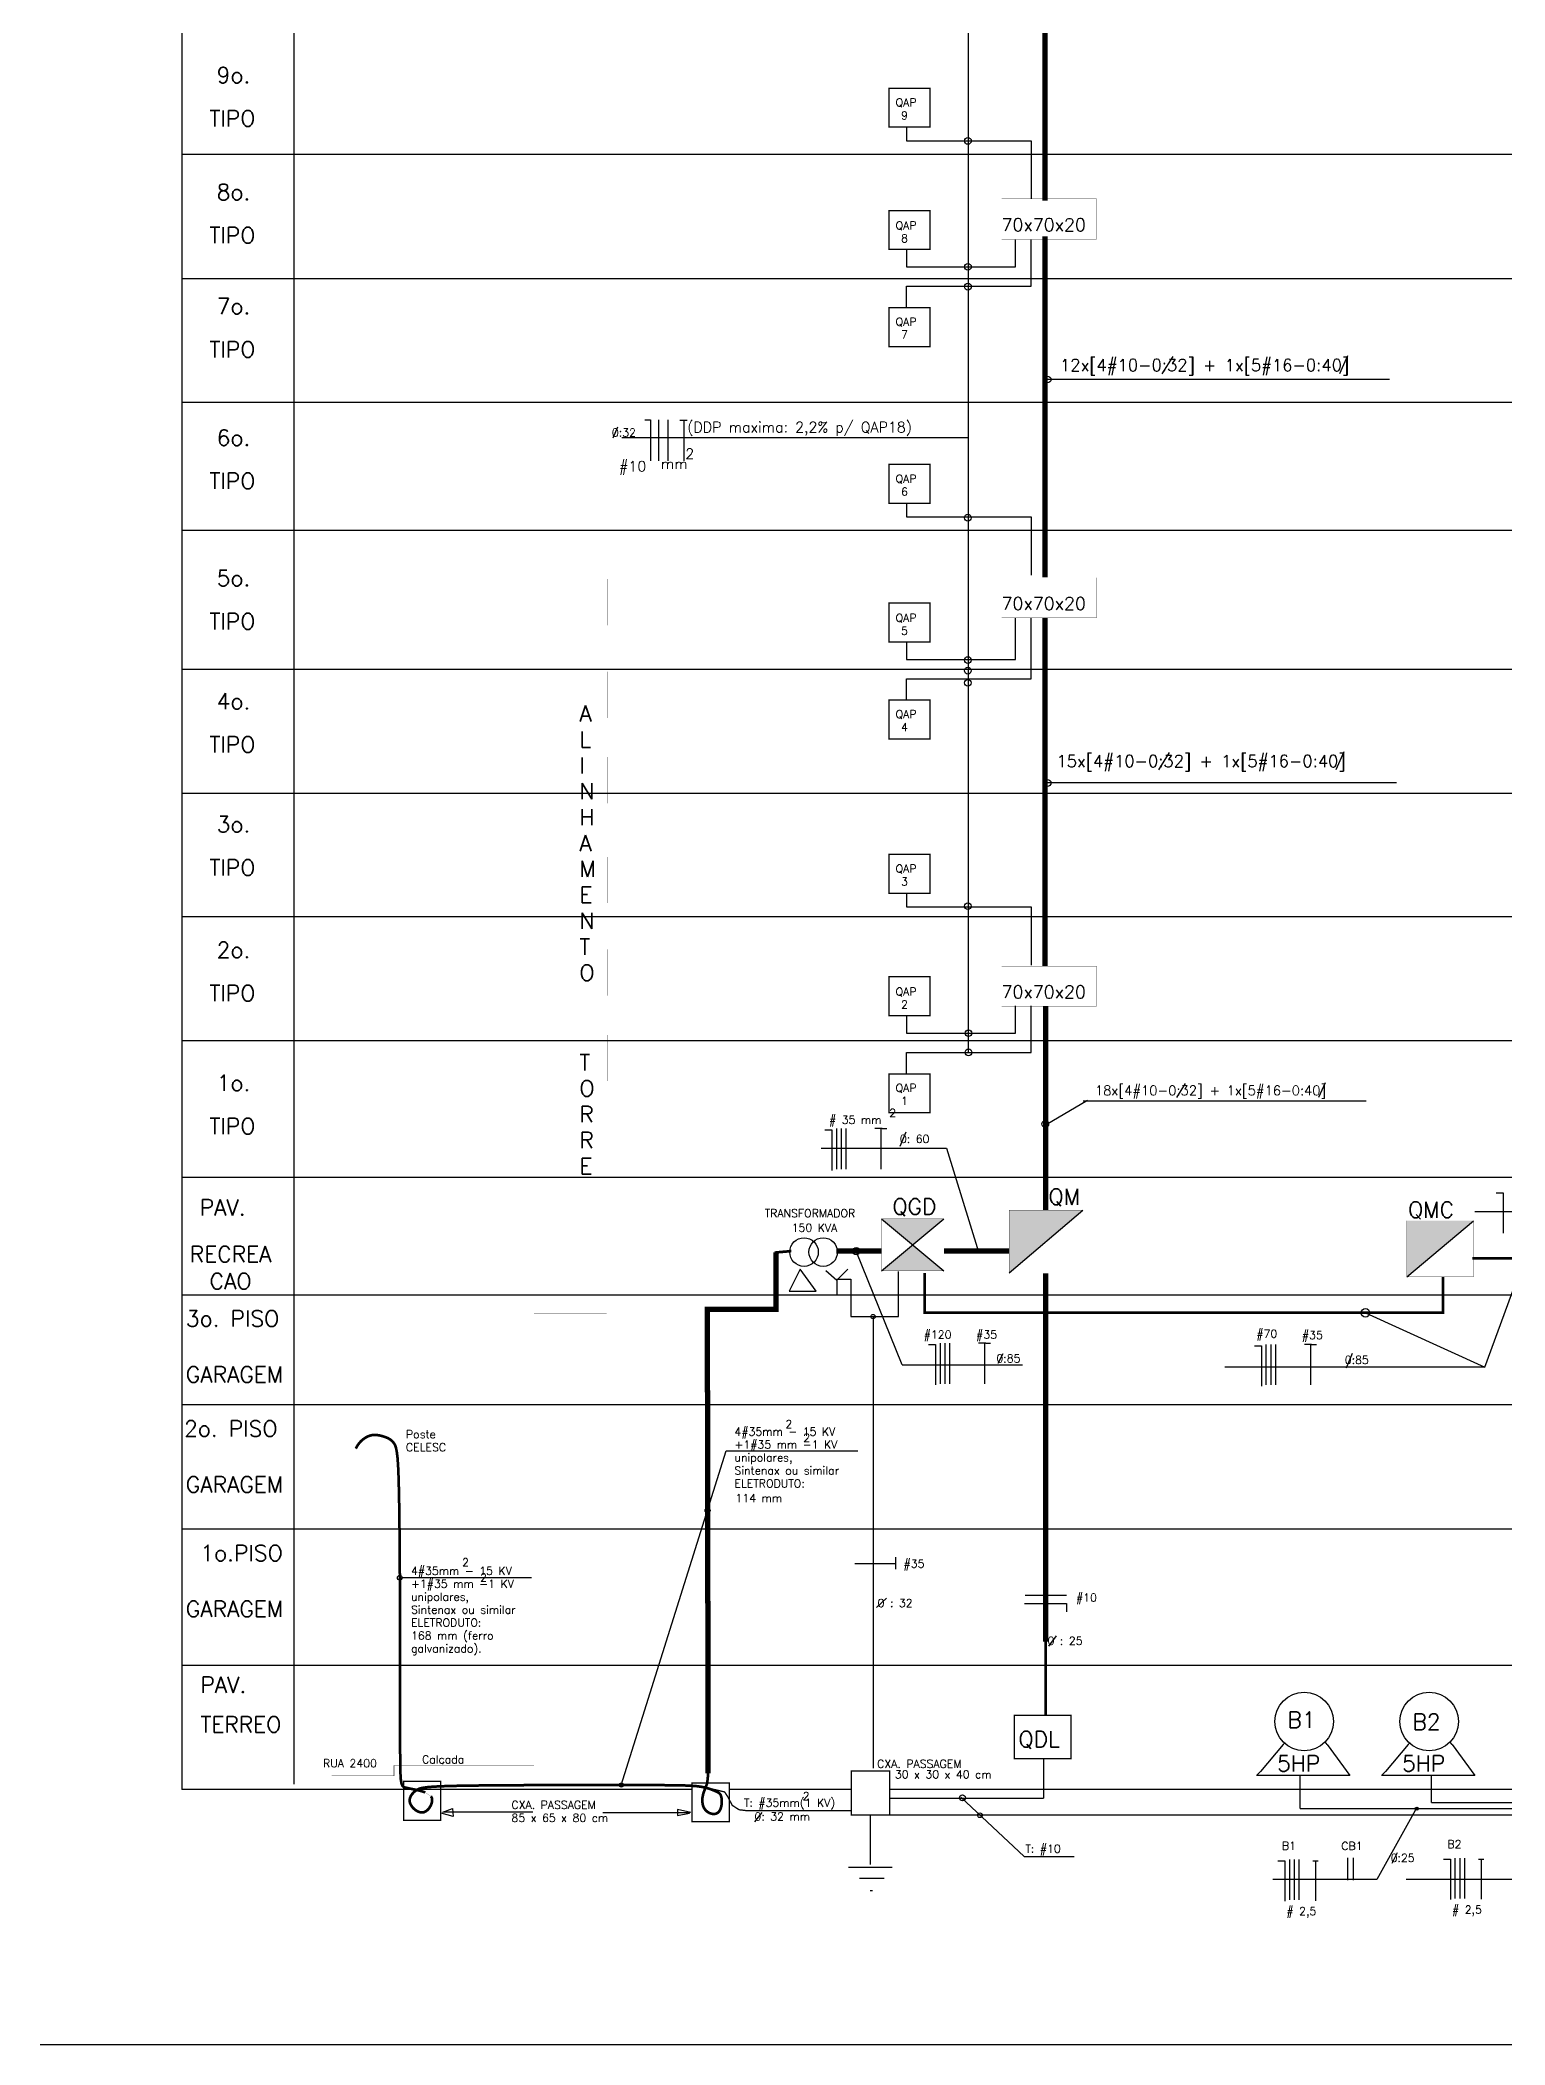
# Model space of a CAD drawing. Extents: x -0.001 to 0.865, y 0 to 0.597.
# Drawn here: x -0.0007 to 0.2189, y -0.0003 to 0.3003 of the extents above; entities that cross this region are included whole.
import ezdxf

# ---------------------------------------------------------------- set-up
doc = ezdxf.new("R2010")
doc.units = 0
doc.header["$LTSCALE"] = 500
doc.header["$MEASUREMENT"] = 0
doc.layers.add('DETALHES-DIVERSOS', color=7, linetype='CONTINUOUS')
doc.styles.add('ROMANS', font='ROMANS.SHX', dxfattribs={"height": 30})

msp = doc.modelspace()

# ---------------------------------------------------------------- linework, layer by layer
at = {"layer": 'DETALHES-DIVERSOS'}
for p, q in [((0.02056, 0.54389), (0.02056, 0.03796)), ((0.03734, 0.54389), (0.03734, 0.03875)), ((0.13844, 0.45062), (0.13844, 0.14893)), ((0.12922, 0.28726), (0.12922, 0.28522)), ((0.02056, 0.28319), (0.66007, 0.28319)), ((0.12922, 0.28522), (0.14788, 0.28522)), ((0.14788, 0.28522), (0.14788, 0.27649)), ((0.12922, 0.26892), (0.12922, 0.26629)), ((0.14555, 0.26629), (0.14555, 0.27037)), ((0.14788, 0.26629), (0.14788, 0.27037)), ((0.12922, 0.26629), (0.14555, 0.26629)), ((0.14788, 0.26338), (0.14788, 0.26629)), ((0.02056, 0.26456), (0.66007, 0.26456)), ((0.12922, 0.26018), (0.12922, 0.26338)), ((0.12922, 0.26338), (0.14788, 0.26338)), ((0.16913, 0.25287), (0.16749, 0.25025)), ((0.1953, 0.25297), (0.1941, 0.25025)), ((0.15003, 0.24945), (0.18718, 0.24945)), ((0.18718, 0.24945), (0.20162, 0.24945)), ((0.02056, 0.24602), (0.66007, 0.24602)), ((0.08524, 0.24068), (0.08593, 0.24229)), ((0.13844, 0.24064), (0.08651, 0.24064)), ((0.08998, 0.24337), (0.09081, 0.24337)), ((0.09081, 0.24337), (0.09081, 0.23719)), ((0.09204, 0.24337), (0.09204, 0.23719)), ((0.09344, 0.24337), (0.09344, 0.23719)), ((0.09522, 0.24333), (0.09634, 0.24333)), ((0.09582, 0.24337), (0.09582, 0.23719)), ((0.12922, 0.23084), (0.12922, 0.2288)), ((0.12922, 0.2288), (0.14788, 0.2288)), ((0.14788, 0.2288), (0.14788, 0.22006)), ((0.02056, 0.22683), (0.66007, 0.22683)), ((0.14555, 0.21152), (0.14555, 0.21365)), ((0.14788, 0.21152), (0.14788, 0.21365)), ((0.14555, 0.20744), (0.14555, 0.21152)), ((0.14788, 0.20744), (0.14788, 0.21152)), ((0.12922, 0.21006), (0.12922, 0.20744)), ((0.02056, 0.20598), (0.66007, 0.20598)), ((0.12922, 0.20744), (0.14555, 0.20744)), ((0.12922, 0.20133), (0.12922, 0.20453)), ((0.12922, 0.20453), (0.14788, 0.20453)), ((0.14788, 0.20453), (0.14788, 0.20744)), ((0.1686, 0.19348), (0.16696, 0.19087)), ((0.19478, 0.19359), (0.19358, 0.19087)), ((0.02056, 0.18736), (0.66007, 0.18736)), ((0.15003, 0.18896), (0.18718, 0.18896)), ((0.18718, 0.18896), (0.20264, 0.18896)), ((0.12922, 0.17236), (0.12922, 0.17032)), ((0.02056, 0.16889), (0.66007, 0.16889)), ((0.12922, 0.17032), (0.14788, 0.17032)), ((0.14788, 0.17032), (0.14788, 0.16158)), ((0.12922, 0.15401), (0.12922, 0.15139)), ((0.14555, 0.15139), (0.14555, 0.15547)), ((0.14788, 0.15139), (0.14788, 0.15547)), ((0.12922, 0.15139), (0.14555, 0.15139)), ((0.14788, 0.14848), (0.14788, 0.15139)), ((0.02056, 0.15027), (0.66007, 0.15027)), ((0.12922, 0.14527), (0.12922, 0.14848)), ((0.12922, 0.14848), (0.14788, 0.14848)), ((0.13844, 0.14893), (0.13844, 0.14846)), ((0.15016, 0.1377), (0.15631, 0.14131)), ((0.17099, 0.14383), (0.16968, 0.14174)), ((0.19194, 0.14392), (0.19098, 0.14174)), ((0.15571, 0.14121), (0.19479, 0.14121)), ((0.19479, 0.14121), (0.19813, 0.14121)), ((0.11695, 0.13688), (0.11803, 0.13688)), ((0.11803, 0.13688), (0.11803, 0.13081)), ((0.11874, 0.13099), (0.11874, 0.13706)), ((0.11946, 0.13099), (0.11946, 0.13706)), ((0.12017, 0.13099), (0.12017, 0.13706)), ((0.12553, 0.13706), (0.12446, 0.13706)), ((0.12535, 0.13706), (0.12535, 0.13099)), ((0.12553, 0.13706), (0.12625, 0.13706)), ((0.12912, 0.13653), (0.12821, 0.13436)), ((0.11642, 0.13413), (0.13518, 0.13413)), ((0.13518, 0.13413), (0.14, 0.11861)), ((0.02056, 0.12978), (0.66007, 0.12978)), ((0.21758, 0.12746), (0.21866, 0.12746)), ((0.21866, 0.12746), (0.21866, 0.12139)), ((0.12544, 0.11572), (0.13482, 0.12353)), ((0.12544, 0.12353), (0.13482, 0.11572)), ((0.14459, 0.11546), (0.15566, 0.12483)), ((0.24426, 0.12459), (0.21438, 0.12459)), ((0.20422, 0.11483), (0.21419, 0.12326)), ((0.12857, 0.10165), (0.12167, 0.11868)), ((0.21592, 0.10128), (0.2219, 0.11762)), ((0.11326, 0.11598), (0.11161, 0.11269)), ((0.11564, 0.11269), (0.11326, 0.11598)), ((0.11711, 0.1158), (0.11876, 0.11434)), ((0.11874, 0.11447), (0.12087, 0.11447)), ((0.11876, 0.11434), (0.12041, 0.11598)), ((0.11876, 0.11434), (0.11876, 0.11214)), ((0.12087, 0.11447), (0.12087, 0.10888)), ((0.12798, 0.10888), (0.12798, 0.11563)), ((0.02056, 0.11214), (0.66007, 0.11214)), ((0.11161, 0.11269), (0.11564, 0.11269)), ((0.12087, 0.10888), (0.12798, 0.10888)), ((0.19799, 0.10945), (0.21592, 0.10128)), ((0.1325, 0.10469), (0.13357, 0.10469)), ((0.13357, 0.10469), (0.13357, 0.09862)), ((0.13428, 0.0988), (0.13428, 0.10487)), ((0.135, 0.0988), (0.135, 0.10487)), ((0.13571, 0.0988), (0.13571, 0.10487)), ((0.14107, 0.10487), (0.14, 0.10487)), ((0.14089, 0.10487), (0.14089, 0.0988)), ((0.14107, 0.10487), (0.14179, 0.10487)), ((0.14362, 0.1033), (0.14291, 0.10186)), ((0.18135, 0.1045), (0.18242, 0.1045)), ((0.18242, 0.1045), (0.18242, 0.09844)), ((0.18314, 0.09862), (0.18314, 0.10468)), ((0.18385, 0.09862), (0.18385, 0.10468)), ((0.18457, 0.09862), (0.18457, 0.10468)), ((0.18993, 0.10468), (0.18885, 0.10468)), ((0.18975, 0.10468), (0.18975, 0.09862)), ((0.18993, 0.10468), (0.19064, 0.10468)), ((0.196, 0.10332), (0.19509, 0.10116)), ((0.12857, 0.10165), (0.14661, 0.10165)), ((0.21592, 0.10128), (0.17691, 0.10128)), ((0.02056, 0.09569), (0.66007, 0.09569)), ((0.08644, 0.03861), (0.10217, 0.08875)), ((0.10217, 0.08875), (0.12192, 0.08875)), ((0.02056, 0.07707), (0.66007, 0.07707)), ((0.12756, 0.07279), (0.12756, 0.071)), ((0.07298, 0.0697), (0.05367, 0.0697)), ((0.12146, 0.07186), (0.12759, 0.07186)), ((0.12621, 0.06667), (0.12472, 0.06525)), ((0.14699, 0.06711), (0.15319, 0.06711)), ((0.14691, 0.06585), (0.15319, 0.06585)), ((0.15319, 0.06585), (0.15319, 0.06458)), ((0.15162, 0.061), (0.1505, 0.05943)), ((0.02056, 0.05658), (0.66007, 0.05658)), ((0.19225, 0.04472), (0.19194, 0.04512)), ((0.21099, 0.04472), (0.21067, 0.04512)), ((0.05986, 0.04213), (0.05959, 0.04176)), ((0.18569, 0.04472), (0.18226, 0.04067)), ((0.18569, 0.04472), (0.1859, 0.04498)), ((0.19225, 0.04472), (0.19568, 0.04004)), ((0.20443, 0.04472), (0.20099, 0.04067)), ((0.20443, 0.04472), (0.20464, 0.04498)), ((0.21099, 0.04472), (0.21442, 0.04004)), ((0.18226, 0.04067), (0.18168, 0.04005)), ((0.19568, 0.04004), (0.18173, 0.04004)), ((0.20099, 0.04067), (0.20042, 0.04005)), ((0.21442, 0.04004), (0.20047, 0.04004)), ((0.09704, 0.03796), (0.02056, 0.03796)), ((0.12091, 0.03796), (0.10263, 0.03796)), ((0.66007, 0.03796), (0.12669, 0.03796)), ((0.13735, 0.03679), (0.14682, 0.02789)), ((0.06122, 0.03389), (0.05945, 0.03443)), ((0.05968, 0.03458), (0.06114, 0.03512)), ((0.07321, 0.03458), (0.05976, 0.03458)), ((0.06114, 0.03512), (0.06122, 0.03389)), ((0.08366, 0.03451), (0.09673, 0.03451)), ((0.09688, 0.03451), (0.09488, 0.03497)), ((0.09488, 0.03497), (0.09488, 0.03405)), ((0.09488, 0.03405), (0.09665, 0.03443)), ((0.1075, 0.0345), (0.10641, 0.03311)), ((0.20572, 0.03527), (0.19972, 0.02447)), ((0.14682, 0.02789), (0.15434, 0.02789)), ((0.18487, 0.02727), (0.18594, 0.02727)), ((0.18594, 0.02727), (0.18594, 0.02121)), ((0.18666, 0.02139), (0.18666, 0.02745)), ((0.18737, 0.02139), (0.18737, 0.02745)), ((0.18808, 0.02139), (0.18808, 0.02745)), ((0.19012, 0.02727), (0.19092, 0.02727)), ((0.19052, 0.02727), (0.19052, 0.02127)), ((0.19531, 0.02769), (0.19531, 0.02434)), ((0.19615, 0.02769), (0.19615, 0.02434)), ((0.20278, 0.02846), (0.20194, 0.02688)), ((0.20968, 0.0275), (0.21075, 0.0275)), ((0.21075, 0.0275), (0.21075, 0.02144)), ((0.21147, 0.02162), (0.21147, 0.02768)), ((0.21218, 0.02162), (0.21218, 0.02768)), ((0.2129, 0.02162), (0.2129, 0.02768)), ((0.21493, 0.02749), (0.21573, 0.02749)), ((0.21533, 0.02749), (0.21533, 0.02149)), ((0.19972, 0.02447), (0.18412, 0.02447)), ((0.22372, 0.02447), (0.20412, 0.02447)), ((0.24467, -0.00034), (-0.00068, -0.00034))]:
    msp.add_line(p, q, dxfattribs=at)
at = {"layer": 'DETALHES-DIVERSOS', "flags": 128}
for points, const_width in [([(0.14998, 0.27621), (0.14998, 0.32556)], 0.0008), ([(0.14998, 0.21972), (0.14998, 0.27086)], 0.0008), ([(0.08443, 0.21253), (0.08443, 0.21947)], 0.00004), ([(0.14998, 0.16146), (0.14998, 0.21368)], 0.0008), ([(0.08443, 0.19865), (0.08443, 0.20559)], 0.00004), ([(0.08443, 0.18583), (0.08443, 0.19277)], 0.00004), ([(0.08443, 0.17088), (0.08443, 0.17782)], 0.00004), ([(0.08443, 0.157), (0.08443, 0.16394)], 0.00004), ([(0.15006, 0.15202), (0.15006, 0.15545)], 0.0008), ([(0.08443, 0.14419), (0.08443, 0.15113)], 0.00004), ([(0.15006, 0.12483), (0.15006, 0.15202)], 0.0008), ([(0.07336, 0.04134), (0.07336, 0.10931), (0.08425, 0.10931), (0.08425, 0.13649)], 0.00004), ([(0.10964, 0.1185), (0.10964, 0.10998), (0.09935, 0.10998), (0.09946, 0.04038)], 0.0008), ([(0.11194, 0.1187), (0.10964, 0.1185), (0.10946, 0.11844)], 0.0004), ([(0.11867, 0.11871), (0.12544, 0.11871)], 0.0008), ([(0.13482, 0.11871), (0.14459, 0.11871)], 0.0008), ([(0.21403, 0.11762), (0.22882, 0.11762)], 0.0004), ([(0.13193, 0.11542), (0.13193, 0.10945), (0.20963, 0.10945), (0.20963, 0.11479)], 0.0004), ([(0.15006, 0.11321), (0.15006, 0.11535)], 0.0008), ([(0.15006, 0.08602), (0.15006, 0.11321)], 0.0008), ([(0.12421, 0.10879), (0.12421, 0.04113)], 0.0002), ([(0.05706, 0.03751), (0.05695, 0.03756), (0.05655, 0.03769), (0.05612, 0.0378), (0.05567, 0.03791), (0.05523, 0.038), (0.0548, 0.03809), (0.05442, 0.03817), (0.05408, 0.03825), (0.05382, 0.03834), (0.05363, 0.03851), (0.05349, 0.03888), (0.05339, 0.03952), (0.05333, 0.04053), (0.05331, 0.04201), (0.05329, 0.04406), (0.05329, 0.04675), (0.05329, 0.05015), (0.05329, 0.05412), (0.05329, 0.05847), (0.05328, 0.06302), (0.05326, 0.0676), (0.05324, 0.07201), (0.05321, 0.07608), (0.05317, 0.07962), (0.05312, 0.0825), (0.05306, 0.08476), (0.05299, 0.08647), (0.0529, 0.08773), (0.05279, 0.08861), (0.05267, 0.08921), (0.05254, 0.0896), (0.05238, 0.08987), (0.05221, 0.09009), (0.05202, 0.09027), (0.05183, 0.09043), (0.05162, 0.09056), (0.05141, 0.09067), (0.0512, 0.09076), (0.051, 0.09083), (0.0508, 0.0909), (0.05061, 0.09095), (0.05043, 0.091), (0.05026, 0.09104), (0.0501, 0.09107), (0.04994, 0.0911), (0.04979, 0.09112), (0.04964, 0.09113), (0.04949, 0.09113), (0.04934, 0.09113), (0.04919, 0.09112), (0.04904, 0.09109), (0.04888, 0.09106), (0.04872, 0.09101), (0.04856, 0.09095), (0.04839, 0.09087), (0.0482, 0.09078), (0.04801, 0.09066), (0.04782, 0.09053), (0.04762, 0.09037), (0.04741, 0.09018), (0.04721, 0.08996), (0.04701, 0.0897), (0.04682, 0.08941), (0.04664, 0.08908)], 0.0004), ([(0.15006, 0.06015), (0.15006, 0.08734)], 0.0008), ([(0.15006, 0.04906), (0.15006, 0.07441)], 0.0004), ([(0.04305, 0.04), (0.05238, 0.04), (0.05238, 0.04155), (0.06857, 0.04155)], 0.00008), ([(0.09946, 0.04038), (0.09941, 0.03968), (0.09934, 0.03907), (0.09926, 0.03872), (0.09918, 0.0385), (0.0991, 0.03829), (0.09901, 0.03808), (0.09893, 0.03787), (0.09885, 0.03766), (0.09877, 0.03744), (0.09871, 0.03721), (0.09866, 0.03698), (0.09862, 0.03675), (0.0986, 0.03651), (0.09859, 0.03627), (0.09861, 0.03603), (0.09864, 0.0358), (0.09869, 0.03557), (0.09877, 0.03535), (0.09887, 0.03515), (0.09899, 0.03497), (0.09914, 0.0348), (0.0993, 0.03466), (0.09948, 0.03453), (0.09967, 0.03443), (0.09986, 0.03436), (0.10006, 0.03431), (0.10025, 0.03428), (0.10043, 0.03429), (0.1006, 0.03432), (0.10076, 0.03438), (0.1009, 0.03447), (0.10103, 0.03458), (0.10114, 0.03471), (0.10124, 0.03487), (0.10132, 0.03504), (0.10139, 0.03524), (0.10144, 0.03546), (0.10148, 0.03568), (0.1015, 0.03592), (0.10151, 0.03615), (0.10151, 0.03638), (0.10149, 0.0366), (0.10145, 0.0368), (0.1014, 0.03697), (0.10134, 0.03712), (0.10127, 0.03725), (0.10117, 0.03735), (0.10107, 0.03745), (0.10094, 0.03753), (0.1008, 0.0376), (0.10064, 0.03767), (0.10046, 0.03775), (0.10027, 0.03783), (0.10005, 0.03792), (0.0998, 0.03801), (0.09953, 0.0381), (0.09922, 0.03819), (0.09889, 0.03827), (0.09852, 0.03835), (0.09812, 0.03841), (0.09766, 0.03847), (0.09711, 0.03851), (0.09641, 0.03855), (0.0955, 0.03857), (0.09432, 0.03859), (0.09282, 0.03861), (0.09095, 0.03862), (0.08864, 0.03862), (0.08587, 0.03863), (0.08274, 0.03863), (0.07937, 0.03863), (0.07589, 0.03862), (0.07244, 0.03861), (0.06913, 0.0386), (0.06609, 0.03857), (0.06346, 0.03854), (0.06133, 0.0385), (0.05966, 0.03845), (0.05839, 0.03839), (0.05746, 0.03832), (0.05681, 0.03823), (0.05636, 0.03814), (0.05605, 0.03803), (0.05583, 0.03791), (0.05563, 0.03778), (0.05544, 0.03764), (0.05528, 0.03748), (0.05513, 0.03732), (0.055, 0.03715), (0.0549, 0.03698), (0.05482, 0.0368), (0.05476, 0.03663), (0.05473, 0.03645), (0.05472, 0.03627), (0.05474, 0.03609), (0.05478, 0.03592), (0.05485, 0.03575), (0.05494, 0.03558), (0.05506, 0.03541), (0.05519, 0.03524), (0.05535, 0.03508), (0.05553, 0.03493), (0.05572, 0.03479), (0.05593, 0.03468), (0.05614, 0.03459), (0.05635, 0.03453), (0.05657, 0.03451), (0.05678, 0.03453), (0.05698, 0.0346), (0.05718, 0.03471), (0.05736, 0.03485), (0.05753, 0.03502), (0.05768, 0.03522), (0.05781, 0.03543), (0.05792, 0.03565), (0.05801, 0.03588), (0.05807, 0.0361), (0.05809, 0.03631), (0.05809, 0.03652), (0.05804, 0.03672), (0.05794, 0.03691), (0.05791, 0.03694)], 0.0004), ([(0.05706, 0.03751), (0.05791, 0.03694)], 0.00002), ([(0.09965, 0.03814), (0.10194, 0.03759), (0.10243, 0.03683), (0.10308, 0.03558), (0.10411, 0.03492), (0.10548, 0.03476), (0.12084, 0.03476)], 0.0002), ([(0.1238, 0.03411), (0.1238, 0.02669)], 0.0002), ([(0.12049, 0.02627), (0.1271, 0.02627)], 0.0002), ([(0.12215, 0.02462), (0.12586, 0.02462)], 0.0002), ([(0.12373, 0.02278), (0.12412, 0.02278)], 0.0002)]:
    msp.add_lwpolyline(points, dxfattribs=dict(at, const_width=const_width))
for points, const_width in [([(0.1266, 0.29309), (0.1266, 0.28726), (0.13272, 0.28726), (0.13272, 0.29309)], 0.0002), ([(0.1266, 0.27474), (0.1266, 0.26892), (0.13272, 0.26892), (0.13272, 0.27474)], 0.0002), ([(0.14347, 0.27648), (0.14347, 0.27047), (0.15768, 0.27047), (0.15768, 0.27648)], 0.00004), ([(0.1266, 0.26018), (0.1266, 0.25435), (0.13272, 0.25435), (0.13272, 0.26018)], 0.0002), ([(0.1266, 0.23666), (0.1266, 0.23084), (0.13272, 0.23084), (0.13272, 0.23666)], 0.0002), ([(0.14347, 0.21969), (0.14347, 0.21368), (0.15768, 0.21368), (0.15768, 0.21969)], 0.00004), ([(0.1266, 0.21589), (0.1266, 0.21006), (0.13272, 0.21006), (0.13272, 0.21589)], 0.0002), ([(0.1266, 0.20133), (0.1266, 0.1955), (0.13272, 0.1955), (0.13272, 0.20133)], 0.0002), ([(0.1266, 0.17818), (0.1266, 0.17236), (0.13272, 0.17236), (0.13272, 0.17818)], 0.0002), ([(0.1266, 0.15984), (0.1266, 0.15401), (0.13272, 0.15401), (0.13272, 0.15984)], 0.0002), ([(0.14347, 0.16144), (0.14347, 0.15544), (0.15768, 0.15544), (0.15768, 0.16144)], 0.00004), ([(0.1266, 0.14527), (0.1266, 0.13945), (0.13272, 0.13945), (0.13272, 0.14527)], 0.0002), ([(0.12544, 0.12353), (0.12544, 0.11572), (0.13482, 0.11572), (0.13482, 0.12353)], 0.00004), ([(0.14459, 0.12483), (0.14459, 0.11546), (0.15566, 0.11546), (0.15566, 0.12483)], 0.00004), ([(0.20422, 0.12326), (0.20422, 0.11483), (0.21419, 0.11483), (0.21419, 0.12326)], 0.000036), ([(0.14537, 0.04906), (0.14537, 0.04259), (0.15384, 0.04259), (0.15384, 0.04906)], 0.0002), ([(0.0538, 0.03918), (0.0538, 0.03335), (0.05939, 0.03335), (0.05939, 0.03918)], 0.0002), ([(0.12091, 0.04071), (0.12091, 0.03411), (0.12669, 0.03411), (0.12669, 0.04071)], 0.0002), ([(0.09704, 0.03895), (0.09704, 0.03313), (0.10263, 0.03313), (0.10263, 0.03895)], 0.0002)]:
    msp.add_lwpolyline(points, close=True, dxfattribs=dict(at, const_width=const_width))
at = {"layer": 'DETALHES-DIVERSOS'}
for points, const_width in [([(0.14978, 0.03661), (0.14978, 0.04254)], 0.0002), ([(0.06857, 0.04155), (0.07336, 0.04155)], 0.00008), ([(0.18817, 0.03507), (0.18817, 0.04007)], 0.0002), ([(0.20786, 0.03599), (0.20786, 0.04004)], 0.0002), ([(0.12667, 0.03661), (0.14978, 0.03661)], 0.0002), ([(0.23753, 0.03599), (0.20786, 0.03599)], 0.0002), ([(0.23909, 0.03412), (0.12667, 0.03412)], 0.0002), ([(0.23938, 0.03507), (0.18817, 0.03507)], 0.0002)]:
    msp.add_lwpolyline(points, dxfattribs=dict(at, const_width=const_width))
for centre, radius in [((0.13841, 0.28519), 0.000509), ((0.13841, 0.2663), 0.000509), ((0.13841, 0.26333), 0.000509), ((0.15035, 0.2494), 0.000509), ((0.13839, 0.22868), 0.000509), ((0.13839, 0.20733), 0.000509), ((0.13839, 0.20574), 0.000509), ((0.13839, 0.20392), 0.000509), ((0.15035, 0.1889), 0.000509), ((0.13839, 0.17042), 0.000509), ((0.13849, 0.15138), 0.000509), ((0.13849, 0.1485), 0.000509), ((0.15, 0.13776), 0.000509), ((0.11384, 0.11855), 0.00214), ((0.11671, 0.11855), 0.00214), ((0.12167, 0.11868), 0.000549), ((0.12164, 0.11871), 0.000328), ((0.13975, 0.11872), 0.000342), ((0.1242, 0.10888), 0.000324), ((0.19799, 0.10945), 0.000635), ((0.09939, 0.0798), 0.000383), ((0.05324, 0.06972), 0.000348), ((0.18881, 0.04815), 0.00438), ((0.20755, 0.04815), 0.00438), ((0.08646, 0.03862), 0.000303), ((0.13758, 0.03672), 0.000443), ((0.1402, 0.0341), 0.000354), ((0.20568, 0.03509), 0.000226)]:
    msp.add_circle(centre, radius, dxfattribs=at)
for points in [[(0.12544, 0.12353), (0.13482, 0.12353), (0.13482, 0.11572), (0.12544, 0.11572)], [(0.14459, 0.12483), (0.15566, 0.12483), (0.14459, 0.11546)], [(0.20422, 0.12326), (0.21419, 0.12326), (0.20422, 0.11483)]]:
    msp.add_solid(points, dxfattribs=at)

# ---------------------------------------------------------------- texts
at = {"layer": 'DETALHES-DIVERSOS', "style": 'ROMANS'}
for s, height, p in [('9o.', 0.0024, (0.02579, 0.29386)), ('TIPO', 0.0024, (0.0247, 0.28737)), ('QAP', 0.0012, (0.12757, 0.29036)), (' 9', 0.0012, (0.12757, 0.28841)), ('8o.', 0.0024, (0.02579, 0.27632)), ('TIPO', 0.0024, (0.0247, 0.26983)), ('QAP', 0.0012, (0.12757, 0.27191)), (' 8', 0.0012, (0.12757, 0.26997)), ('70x70x20', 0.00192, (0.14343, 0.27165)), ('7o.', 0.0024, (0.02579, 0.25922)), ('QAP', 0.0012, (0.12757, 0.25747)), (' 7', 0.0012, (0.12757, 0.25553)), ('TIPO', 0.0024, (0.0247, 0.25272)), ('12x[4#10-0:32] + 1x[5#16-0:40]', 0.0018, (0.1522, 0.25067)), ('6o.', 0.0024, (0.02579, 0.23948)), ('0:32', 0.0012, (0.08504, 0.24084)), ('(DDP maxima: 2,2% p/ QAP18)', 0.00156, (0.09633, 0.24148)), ('2', 0.00156, (0.09604, 0.23749)), ('TIPO', 0.0024, (0.0247, 0.23299)), ('#10', 0.00156, (0.08611, 0.23561)), ('mm', 0.00156, (0.09238, 0.23599)), ('QAP', 0.0012, (0.12757, 0.23393)), (' 6', 0.0012, (0.12757, 0.23199)), ('5o.', 0.0024, (0.02579, 0.21843)), ('70x70x20', 0.00192, (0.14343, 0.21486)), ('TIPO', 0.0024, (0.0247, 0.21194)), ('QAP', 0.0012, (0.12757, 0.21306)), (' 5', 0.0012, (0.12757, 0.21112)), ('4o.', 0.0024, (0.02579, 0.19996)), ('A', 0.0024, (0.08016, 0.19811)), ('QAP', 0.0012, (0.12757, 0.19862)), ('TIPO', 0.0024, (0.0247, 0.19347)), ('L', 0.0024, (0.08016, 0.19423)), (' 4', 0.0012, (0.12757, 0.19668)), ('I', 0.0024, (0.08016, 0.19034)), ('15x[4#10-0:32] + 1x[5#16-0:40]', 0.0018, (0.15167, 0.19129)), ('N', 0.0024, (0.08016, 0.18645)), ('3o.', 0.0024, (0.02579, 0.1815)), ('H', 0.0024, (0.08016, 0.18257)), ('A', 0.0024, (0.08016, 0.17868)), ('TIPO', 0.0024, (0.0247, 0.175)), ('M', 0.0024, (0.08016, 0.1748)), ('QAP', 0.0012, (0.12757, 0.17545)), (' 3', 0.0012, (0.12757, 0.17351)), ('E', 0.0024, (0.08016, 0.17091)), ('N', 0.0024, (0.08016, 0.16703)), ('T', 0.0024, (0.08016, 0.16314)), ('2o.', 0.0024, (0.02579, 0.16266)), ('O', 0.0024, (0.08016, 0.15925)), ('TIPO', 0.0024, (0.0247, 0.15617)), ('QAP', 0.0012, (0.12757, 0.15701)), ('70x70x20', 0.00192, (0.14343, 0.15661)), (' 2', 0.0012, (0.12757, 0.15507)), ('T', 0.0024, (0.08016, 0.14579)), ('1o.', 0.0024, (0.02579, 0.14272)), ('O', 0.0024, (0.08016, 0.1419)), ('QAP', 0.0012, (0.12757, 0.14257)), (' 1', 0.0012, (0.12757, 0.14063)), ('18x[4#10-0:32] + 1x[5#16-0:40]', 0.00144, (0.15745, 0.14207)), ('TIPO', 0.0024, (0.0247, 0.13623)), ('R', 0.0024, (0.08016, 0.13802)), ('# 35 mm', 0.0012, (0.11758, 0.13778)), ('2', 0.0012, (0.12661, 0.13881)), ('R', 0.0024, (0.08016, 0.13413)), ('0: 60', 0.0012, (0.12821, 0.13493)), ('E', 0.0024, (0.08016, 0.13025)), ('PAV.', 0.0024, (0.02325, 0.12406)), ('QGD', 0.0024, (0.1271, 0.12417)), ('QM', 0.0024, (0.1505, 0.12566)), ('TRANSFORMADOR', 0.0012, (0.10794, 0.12378)), ('QMC', 0.0024, (0.20439, 0.12371)), ('150 KVA', 0.0012, (0.11198, 0.1216)), ('RECREA', 0.0024, (0.02177, 0.11704)), ('CAO', 0.0024, (0.02473, 0.11298)), ('3o. PISO', 0.0024, (0.02118, 0.10738)), ('#120', 0.0012, (0.13178, 0.10558)), ('#35', 0.0012, (0.13964, 0.10558)), ('#70', 0.0012, (0.18165, 0.10571)), ('#35', 0.0012, (0.18848, 0.1055)), ('0:85', 0.0012, (0.14268, 0.10201)), ('0:85', 0.0012, (0.1949, 0.10178)), ('GARAGEM', 0.0024, (0.02118, 0.099)), ('2o. PISO', 0.0024, (0.02091, 0.09088)), ('2', 0.0012, (0.11105, 0.09216)), ('Poste', 0.0012, (0.05416, 0.09063)), ('4#35mm - 15 KV', 0.0012, (0.10341, 0.09102)), ('+1#35 mm -1 KV', 0.0012, (0.10341, 0.08908)), ('2', 0.0012, (0.11372, 0.09009)), ('CELESC', 0.0012, (0.05416, 0.08868)), ('unipolares,', 0.0012, (0.10341, 0.08714)), ('GARAGEM', 0.0024, (0.02118, 0.0825)), ('Sintenax ou similar', 0.0012, (0.10341, 0.08519)), ('ELETRODUTO: ', 0.0012, (0.10341, 0.08325)), ('114 mm', 0.0012, (0.10357, 0.08107)), ('1o.PISO', 0.0024, (0.02335, 0.07222)), ('2', 0.0012, (0.06259, 0.07143)), ('#35', 0.0012, (0.12876, 0.07122)), ('4#35mm - 15 KV', 0.0012, (0.05492, 0.07015)), ('+1#35 mm -1 KV', 0.0012, (0.05492, 0.06821)), ('2', 0.0012, (0.06529, 0.06913)), ('GARAGEM', 0.0024, (0.02118, 0.06383)), ('unipolares,', 0.0012, (0.05492, 0.06626)), ('0 : 32', 0.0012, (0.12487, 0.06532)), ('#10', 0.0012, (0.15461, 0.06614)), ('Sintenax ou similar', 0.0012, (0.05492, 0.06432)), ('ELETRODUTO: ', 0.0012, (0.05492, 0.06238)), ('168 mm (ferro', 0.0012, (0.05492, 0.06044)), ('0 : 25', 0.0012, (0.15035, 0.05965)), ('galvanizado).', 0.0012, (0.05492, 0.05849)), ('PAV.', 0.0024, (0.02335, 0.05247)), ('TERREO', 0.0024, (0.02335, 0.04652)), ('B1', 0.0024, (0.18632, 0.04722)), ('B2', 0.0024, (0.20505, 0.0469)), ('QDL', 0.0024, (0.146, 0.0443)), ('RUA 2400', 0.0012, (0.04174, 0.04129)), ('Calcada', 0.0012, (0.05658, 0.04187)), ('CXA. PASSAGEM', 0.0012, (0.1248, 0.04121)), ('5HP', 0.0024, (0.18475, 0.04067)), ('5HP', 0.0024, (0.20349, 0.04067)), ('30 x 30 x 40 cm', 0.0012, (0.12746, 0.03963)), ('CXA. PASSAGEM', 0.0012, (0.06998, 0.03505)), ('T: #35mm(1 KV)', 0.0012, (0.10483, 0.03538)), ('2', 0.0012, (0.11363, 0.03637)), ('85 x 65 x 80 cm', 0.0012, (0.06998, 0.0331)), ('0: 32 mm', 0.0012, (0.10641, 0.03331)), ('B1', 0.0012, (0.18548, 0.02893)), ('CB1', 0.0012, (0.19438, 0.02889)), ('B2', 0.0012, (0.21029, 0.02916)), ('T: #10', 0.0012, (0.14703, 0.02848)), ('0:25', 0.0012, (0.20178, 0.0271)), ('# 2,5', 0.0012, (0.18616, 0.01911)), ('# 2,5', 0.0012, (0.21098, 0.01934))]:
    msp.add_text(s, height=height, dxfattribs=at).set_placement(p)

doc.saveas('drawing.dxf')
